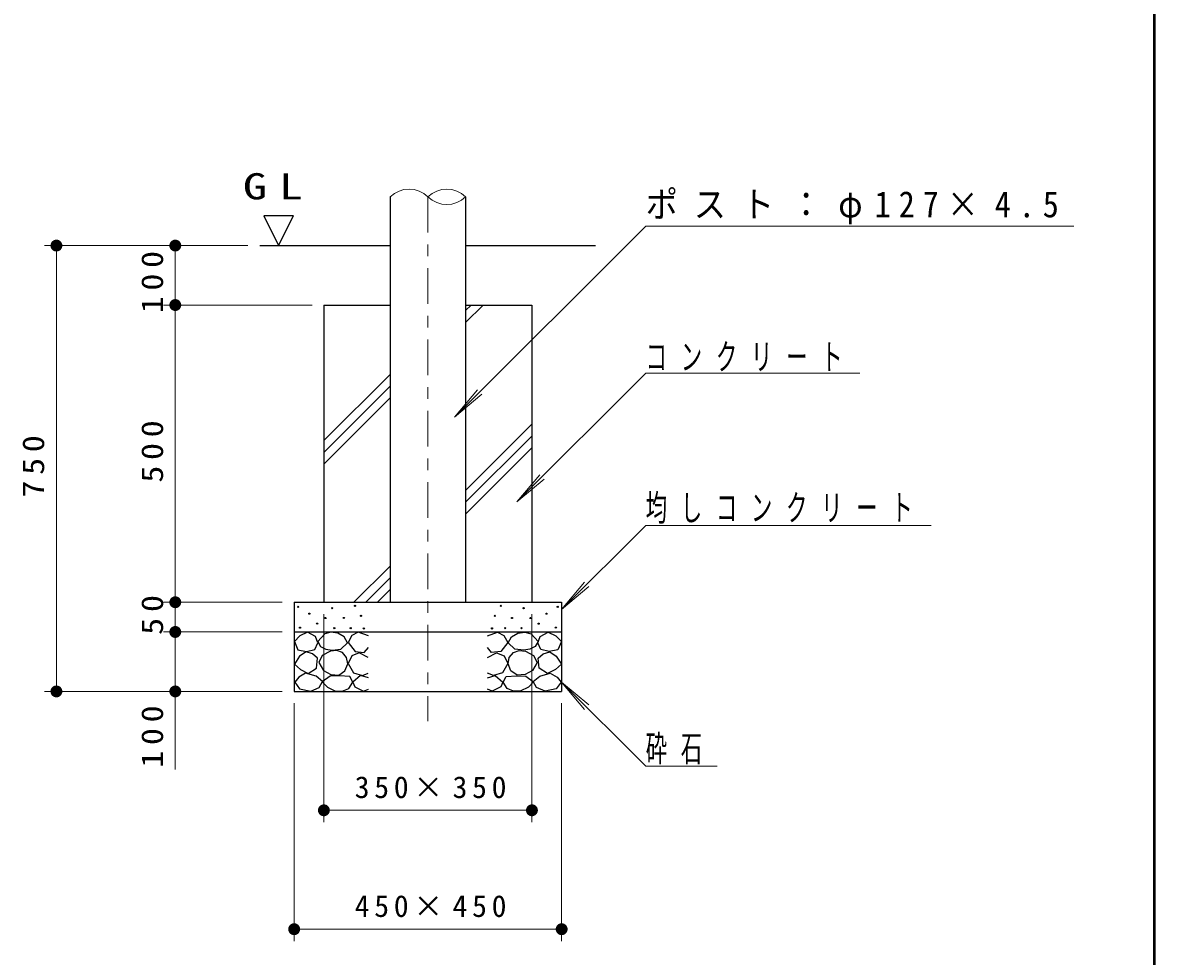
# Model space of a CAD drawing. Units: millimetres on the paper, with parts at other scales. Extents: x -365 to 0, y -26 to 257.
# Drawn here: x -95.2 to 0, y 50 to 128.5 of the extents above; entities that cross this region are included whole.
import ezdxf

# ---------------------------------------------------------------- set-up
doc = ezdxf.new("R2010")
doc.units = ezdxf.units.MM
doc.linetypes.add('USER2', pattern=[6, 3, -1, 1, -1])
doc.layers.add('LY_1', color=7, linetype='Continuous', lineweight=13)
doc.styles.add('ＭＳ ゴシック', font='')
doc.styles.get('ＭＳ ゴシック').set_extended_font_data('MS Gothic')

# ---------------------------------------------------------------- blocks, each defined once
blk = doc.blocks.new('filled_dot')
at = {"color": 0, "linetype": 'Continuous', "lineweight": -2, "const_width": 1.25}
blk.add_lwpolyline([(-0.625, 0, 1), (0.625, 0, 1)], format="xyb", close=True, dxfattribs=at)

msp = doc.modelspace()

# ---------------------------------------------------------------- linework, layer by layer
at = {"layer": 'LY_1', "lineweight": 50}
msp.add_line((0, 0), (0, 257), dxfattribs=at)
at = {"layer": 'LY_1', "lineweight": 25}
for p, q in [((-64.282, 113.848), (-64.282, 79.748)), ((-57.932, 113.848), (-57.932, 79.748)), ((-72.417, 112.248), (-74.917, 112.248)), ((-74.917, 112.248), (-73.667, 109.748)), ((-73.667, 109.748), (-72.417, 112.248)), ((-75.243, 109.748), (-64.282, 109.748)), ((-57.932, 109.748), (-47.016, 109.748)), ((-69.857, 104.748), (-69.857, 79.748)), ((-69.857, 104.748), (-64.282, 104.748)), ((-57.932, 104.748), (-52.357, 104.748)), ((-52.357, 104.748), (-52.357, 79.748)), ((-72.357, 79.748), (-72.357, 72.248)), ((-72.357, 79.748), (-49.857, 79.748)), ((-49.857, 79.748), (-49.857, 72.248)), ((-72.357, 77.248), (-49.857, 77.248)), ((-72.357, 72.248), (-49.857, 72.248))]:
    msp.add_line(p, q, dxfattribs=at)
at = {"layer": 'LY_1', "linetype": 'USER2'}
msp.add_line((-61.107, 113.848), (-61.107, 69.748), dxfattribs=at)
at = {"layer": 'LY_1'}
for p, q in [((-42.788, 111.377), (-58.857, 95.308)), ((-42.788, 111.377), (-6.788, 111.377)), ((-76.243, 109.748), (-93.357, 109.748)), ((-92.357, 72.248), (-92.357, 109.748)), ((-82.357, 104.748), (-82.357, 109.748)), ((-70.857, 104.748), (-83.357, 104.748)), ((-82.357, 79.748), (-82.357, 104.748)), ((-57.932, 103.288), (-56.472, 104.748)), ((-57.932, 104.278), (-57.462, 104.748)), ((-42.788, 99.018), (-53.625, 88.181)), ((-42.788, 99.018), (-24.788, 99.018)), ((-69.857, 93.343), (-64.282, 98.918)), ((-69.857, 92.353), (-64.282, 97.928)), ((-58.857, 95.308), (-56.929, 97.606)), ((-58.857, 95.308), (-56.559, 97.237)), ((-69.857, 91.363), (-64.282, 96.938)), ((-57.932, 89.146), (-52.357, 94.721)), ((-57.932, 88.156), (-52.357, 93.731)), ((-57.932, 87.166), (-52.357, 92.741)), ((-53.625, 88.181), (-51.696, 90.479)), ((-53.625, 88.181), (-51.326, 90.11)), ((-42.788, 86.205), (-49.857, 79.136)), ((-42.788, 86.205), (-18.788, 86.205)), ((-67.33, 79.748), (-64.282, 82.796)), ((-66.34, 79.748), (-64.282, 81.806)), ((-49.857, 79.136), (-47.929, 81.434)), ((-49.857, 79.136), (-47.559, 81.064)), ((-65.35, 79.748), (-64.282, 80.816)), ((-73.357, 79.748), (-83.357, 79.748)), ((-82.357, 77.248), (-82.357, 79.748)), ((-69.857, 78.748), (-69.857, 61.248)), ((-52.357, 78.748), (-52.357, 61.248)), ((-73.357, 77.248), (-83.357, 77.248)), ((-82.357, 65.688), (-82.357, 77.248)), ((-49.857, 73.038), (-47.929, 70.74)), ((-49.857, 73.038), (-47.559, 71.109)), ((-42.788, 65.969), (-49.857, 73.038)), ((-73.357, 72.248), (-93.357, 72.248)), ((-72.357, 71.248), (-72.357, 51.248)), ((-49.857, 71.248), (-49.857, 51.248)), ((-42.788, 65.969), (-36.788, 65.969)), ((-52.357, 62.248), (-69.857, 62.248)), ((-49.857, 52.248), (-72.357, 52.248))]:
    msp.add_line(p, q, dxfattribs=at)
at = {"layer": 'LY_1', "lineweight": 25}
for points in [[(-71.234, 77.218), (-71.868, 76.917), (-72.343, 76.442), (-72.042, 75.745), (-71.314, 75.602), (-70.617, 75.761), (-70.363, 76.347), (-70.553, 76.854)], [(-69.263, 77.223), (-69.79, 77.088), (-70.371, 76.452), (-70.142, 76.033), (-69.684, 75.796), (-69.169, 75.723), (-68.425, 75.79), (-67.858, 76.331), (-68.142, 76.831), (-68.675, 77.141)], [(-52.951, 77.223), (-52.423, 77.088), (-51.842, 76.452), (-52.072, 76.033), (-52.529, 75.796), (-53.045, 75.723), (-53.788, 75.79), (-54.356, 76.331), (-54.072, 76.831), (-53.539, 77.141)], [(-50.979, 77.218), (-50.346, 76.917), (-49.87, 76.442), (-50.171, 75.745), (-50.9, 75.602), (-51.597, 75.761), (-51.851, 76.347), (-51.661, 76.854)], [(-71.361, 75.571), (-71.9, 75.222), (-72.343, 74.541), (-71.836, 74.081), (-71.171, 73.765), (-70.474, 74.208), (-70.395, 75.048), (-70.803, 75.41)], [(-69.898, 74.006), (-69.277, 73.661), (-68.601, 73.614), (-68.088, 73.976), (-67.844, 74.574), (-67.956, 75.111), (-68.304, 75.52), (-68.77, 75.684), (-69.304, 75.628), (-69.994, 75.259), (-70.29, 74.682)], [(-52.315, 74.006), (-52.937, 73.661), (-53.613, 73.614), (-54.126, 73.976), (-54.37, 74.574), (-54.258, 75.111), (-53.91, 75.52), (-53.444, 75.684), (-52.91, 75.628), (-52.22, 75.259), (-51.923, 74.682)], [(-50.853, 75.571), (-50.314, 75.222), (-49.87, 74.541), (-50.377, 74.081), (-51.043, 73.765), (-51.74, 74.208), (-51.819, 75.048), (-51.411, 75.41)], [(-71.402, 73.774), (-71.971, 73.455), (-72.309, 73.032), (-71.905, 72.466), (-70.963, 72.263), (-70.247, 72.582), (-69.974, 73.087), (-70.513, 73.543)], [(-68.547, 73.567), (-69.331, 73.526), (-69.993, 73.053), (-69.561, 72.594), (-68.871, 72.283), (-68.306, 72.275), (-67.763, 72.499), (-67.425, 73.026), (-67.682, 73.513)], [(-53.667, 73.567), (-52.883, 73.526), (-52.221, 73.053), (-52.653, 72.594), (-53.342, 72.283), (-53.908, 72.275), (-54.451, 72.499), (-54.789, 73.026), (-54.532, 73.513)], [(-50.812, 73.774), (-50.243, 73.455), (-49.905, 73.032), (-50.308, 72.466), (-51.251, 72.263), (-51.967, 72.582), (-52.24, 73.087), (-51.701, 73.543)]]:
    msp.add_lwpolyline(points, close=True, dxfattribs=at)
for points in [[(-66.107, 76.913), (-66.962, 77.23), (-67.501, 76.961), (-67.818, 76.359), (-67.232, 75.598), (-66.455, 75.535), (-66.107, 75.931)], [(-56.107, 76.913), (-55.251, 77.23), (-54.713, 76.961), (-54.396, 76.359), (-54.982, 75.598), (-55.758, 75.535), (-56.107, 75.931)], [(-66.123, 75.107), (-66.883, 75.503), (-67.517, 75.25), (-67.818, 74.6), (-67.374, 73.824), (-66.614, 73.586), (-66.123, 73.792)], [(-56.091, 75.107), (-55.331, 75.503), (-54.697, 75.25), (-54.396, 74.6), (-54.84, 73.824), (-55.6, 73.586), (-56.091, 73.792)], [(-66.107, 73.38), (-66.772, 73.586), (-67.422, 73.032), (-67.248, 72.636), (-66.519, 72.271), (-66.107, 72.43)], [(-56.107, 73.38), (-55.442, 73.586), (-54.792, 73.032), (-54.966, 72.636), (-55.695, 72.271), (-56.107, 72.43)]]:
    msp.add_lwpolyline(points, dxfattribs=at)
for centre in [(-72.027, 79.357), (-69.159, 79.246), (-67.236, 79.453), (-54.978, 79.453), (-53.055, 79.246), (-50.187, 79.357), (-71.076, 78.787), (-69.729, 78.422), (-68.182, 78.426), (-66.736, 78.601), (-55.478, 78.601), (-54.032, 78.426), (-52.484, 78.422), (-51.138, 78.787), (-71.868, 77.614), (-70.427, 77.947), (-68.985, 77.567), (-67.601, 77.574), (-66.493, 77.547), (-55.721, 77.547), (-54.613, 77.574), (-53.229, 77.567), (-51.787, 77.947), (-50.346, 77.614)]:
    msp.add_circle(centre, 0.05, dxfattribs=at)
at = {"layer": 'LY_1'}
for centre, start, end in [((-62.694, 112.231), 45.52329, 134.47671), ((-59.519, 112.231), 45.52329, 134.47671), ((-59.519, 115.465), 225.52329, 314.47671)]:
    msp.add_arc(centre, 2.266, start, end, dxfattribs=at)

# ---------------------------------------------------------------- block references
at = {"layer": 'LY_1', "xscale": 0.4, "yscale": 0.4}
for p, rotation in [((-92.357, 109.748), 270), ((-82.357, 109.748), 270), ((-82.357, 104.748), 90), ((-82.357, 104.748), 270), ((-82.357, 79.748), 90), ((-82.357, 79.748), 270), ((-82.357, 77.248), 90), ((-82.357, 77.248), 270), ((-92.357, 72.248), 90), ((-82.357, 72.248), 90), ((-52.357, 62.248), 180), ((-49.857, 52.248), 180)]:
    msp.add_blockref('filled_dot', p, dxfattribs=dict(at, rotation=rotation))
for p in [(-69.857, 62.248), (-72.357, 52.248)]:
    msp.add_blockref('filled_dot', p, dxfattribs=at)

# ---------------------------------------------------------------- texts
at = {"layer": 'LY_1', "style": 'ＭＳ ゴシック'}
for s, insert, char_height, attachment_point in [('\\T1.5;\\W1.35;GL', (-76.667, 114.719), 2.199, 4), ('\\T1.5;\\W0.9;ポスト：φ127×4.5', (-42.788, 111.527), 2.199, 7), ('\\T1.64;\\W0.6;コンクリート', (-42.788, 99.168), 2.199, 7), ('\\T1.64;\\W0.6;均しコンクリート', (-42.788, 86.355), 2.199, 7), ('\\T1.64;\\W0.6;砕石', (-42.788, 66.119), 2.199, 7), ('\\T1.32;350×350', (-60.682, 63.248), 1.833, 8), ('\\T1.32;450×450', (-60.682, 53.248), 1.833, 8)]:
    msp.add_mtext(s, dxfattribs=dict(at, insert=insert, char_height=char_height, attachment_point=attachment_point))
at = {"layer": 'LY_1', "char_height": 1.833, "attachment_point": 8, "rotation": 90, "style": 'ＭＳ ゴシック'}
for s, insert in [('\\T1.33;\\W1.15;100', (-83.357, 106.911)), ('\\T1.33;\\W1.15;500', (-83.357, 92.665)), ('\\T1.33;\\W1.15;750', (-93.357, 91.413)), ('\\T1.34;\\W1.15;50', (-83.357, 78.926)), ('\\T1.33;\\W1.15;100', (-83.357, 68.688))]:
    msp.add_mtext(s, dxfattribs=dict(at, insert=insert))

doc.saveas('drawing.dxf')
